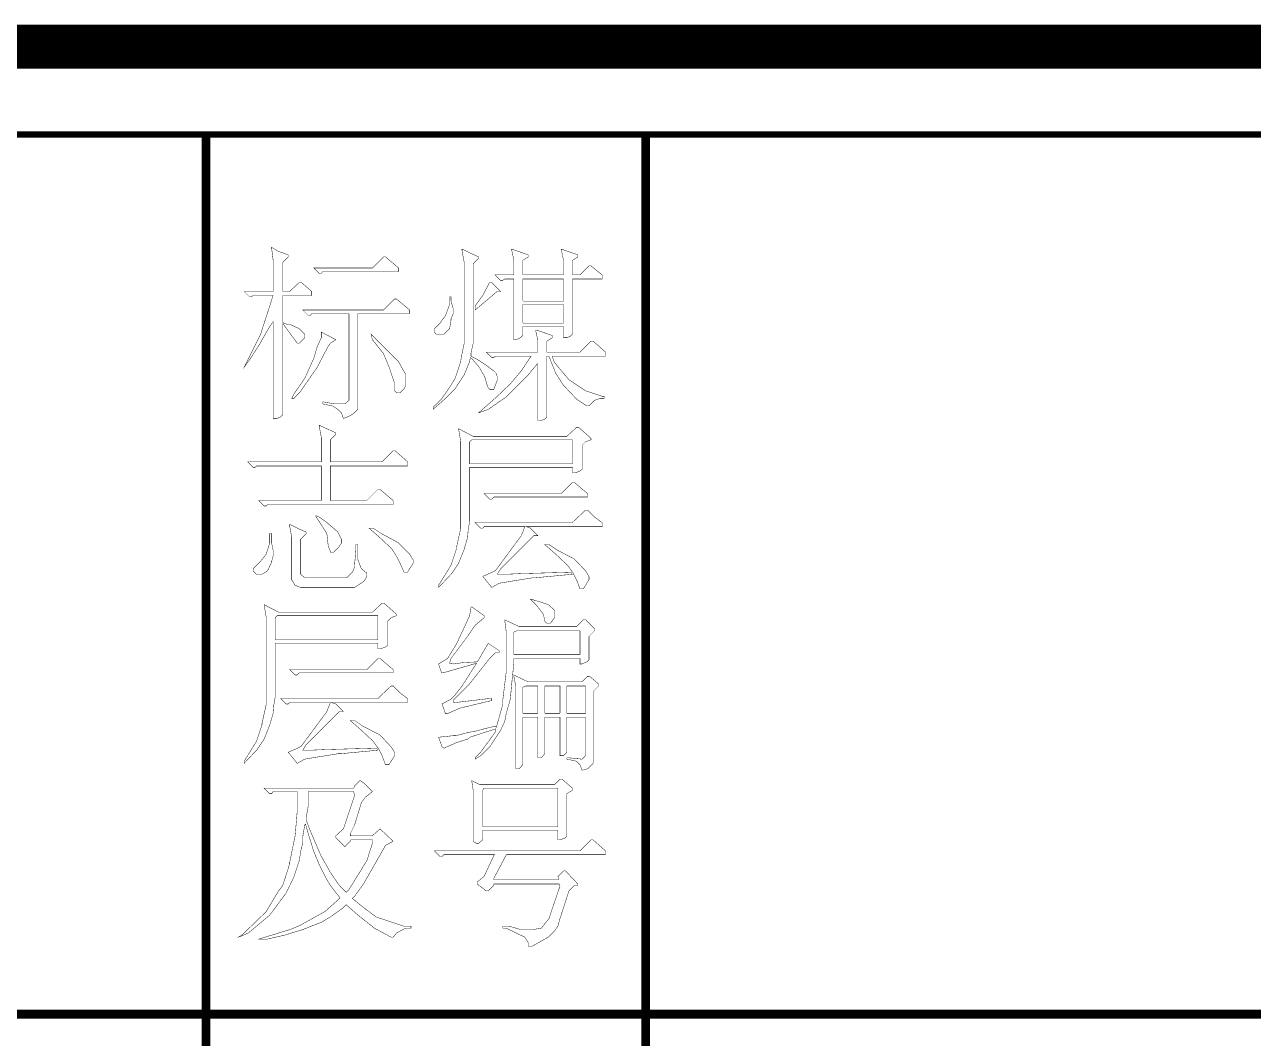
# Model space of a CAD drawing. Extents: x 94 to 452, y -72 to 1042.
# Drawn here: x 207.1 to 235.05, y 994.45 to 1017.51 of the extents above; entities that cross this region are included whole.
import ezdxf

# ---------------------------------------------------------------- set-up
doc = ezdxf.new("R2010")
doc.units = 0
doc.header["$MEASUREMENT"] = 0
doc.layers.add('TREE_LAYER', color=7, linetype='Continuous')

msp = doc.modelspace()

# ---------------------------------------------------------------- linework, layer by layer
at = {"layer": 'TREE_LAYER'}
for points, const_width, elevation in [([(94.22612, 93.001716), (94.22612, 848.485862), (94.22612, 908.832322), (94.22612, 995.005583), (94.22612, 1005.005583), (94.22612, 1017.005583), (126.22612, 1017.005583), (146.22612, 1017.005583), (186.22612, 1017.005583), (191.22612, 1017.005583), (206.22612, 1017.005583), (211.22612, 1017.005583), (221.22612, 1017.005583), (399.22612, 1017.005583), (409.22612, 1017.005583), (451.22612, 1017.005583), (451.22612, 995.005583), (451.22612, 11.113007)], 1, 2891.008799), ([(399.22612, 1015.005583), (221.22612, 1015.005583), (221.22612, 1015.005583), (211.22612, 1015.005583), (211.22612, 1015.005583), (206.22612, 1015.005583), (206.22612, 1015.005583), (191.22612, 1015.005583), (191.22612, 1015.005583), (186.22612, 1015.005583), (186.22612, 1015.005583), (146.22612, 1015.005583), (146.22612, 1015.005583), (126.22612, 1015.005583), (126.22612, 1015.005583), (96.22612, 1015.005583), (96.22612, 1015.005583), (96.22612, 1005.005583), (96.22612, 1005.005583), (96.22612, 995.005583), (96.22612, 995.005583), (96.22612, 908.832322), (96.22612, 908.832322), (96.22612, 848.485862)], 0.15, 2875.008799), ([(211.22612, 1015.005583), (211.22612, 995.005583)], 0.2, 20), ([(221.22612, 1015.005583), (221.22612, 995.005583)], 0.2, 20), ([(212.721319, 1012.442164), (212.721319, 1012.442164), (212.721319, 1012.410791), (212.752692, 1012.159811), (212.752692, 1011.438242), (212.752692, 1011.438242), (212.093868, 1011.438242), (212.219358, 1011.312752), (212.250731, 1011.312752), (212.29779, 1011.344124), (212.752692, 1011.344124), (212.752692, 1011.344124), (212.470339, 1010.465693), (212.093868, 1009.712752), (212.219358, 1009.885301), (212.42328, 1010.199026), (212.67426, 1010.638242), (212.752692, 1010.748046), (212.752692, 1010.748046), (212.752692, 1008.551967), (212.846809, 1008.551967), (212.925241, 1008.58334), (212.9723, 1008.630399), (212.9723, 1010.716673), (212.9723, 1010.716673), (212.9723, 1010.716673), (213.082104, 1010.559811), (213.301711, 1010.261771), (213.34877, 1010.261771), (213.47426, 1010.387262), (213.47426, 1010.465693), (213.34877, 1010.591183), (213.144849, 1010.685301), (213.082104, 1010.685301), (212.9723, 1010.73236), (212.9723, 1011.344124), (212.9723, 1011.344124), (213.631123, 1011.344124), (213.631123, 1011.438242), (213.395829, 1011.642164), (213.34877, 1011.642164), (213.129162, 1011.438242), (212.9723, 1011.438242), (212.9723, 1011.438242), (212.9723, 1012.097065), (213.09779, 1012.222556), (213.09779, 1012.269615), (212.878182, 1012.348046), (212.721319, 1012.442164), (212.721319, 1012.442164)], 0.01, 8), ([(217.065196, 1012.395105), (217.049509, 1012.395105), (217.049509, 1012.363732), (217.096568, 1012.112752), (217.096568, 1010.246085), (217.033823, 1009.948046), (217.018137, 1009.838242), (216.892646, 1009.461771), (216.767156, 1009.25785), (216.594607, 1009.006869), (216.390686, 1008.802948), (216.390686, 1008.755889), (216.657352, 1008.991183), (216.892646, 1009.226477), (217.096568, 1009.540203), (217.222058, 1009.838242), (217.237745, 1009.93236), (217.269117, 1009.916673), (217.441666, 1009.712752), (217.567156, 1009.493144), (217.629901, 1009.273536), (217.67696, 1009.210791), (217.771078, 1009.210791), (217.849509, 1009.414713), (217.849509, 1009.50883), (217.818137, 1009.587262), (217.786764, 1009.618634), (217.598529, 1009.759811), (217.410294, 1009.885301), (217.253431, 1009.963732), (217.253431, 1010.042164), (217.30049, 1010.246085), (217.30049, 1012.065693), (217.42598, 1012.191183), (217.42598, 1012.222556), (217.222058, 1012.316673), (217.065196, 1012.395105), (217.065196, 1012.395105)], 0.01, 8), ([(218.194607, 1012.395105), (218.178921, 1012.395105), (218.178921, 1012.379418), (218.22598, 1012.159811), (218.22598, 1011.814713), (218.22598, 1011.814713), (217.80245, 1011.814713), (217.927941, 1011.689222), (217.974999, 1011.689222), (218.022058, 1011.720595), (218.22598, 1011.720595), (218.22598, 1011.720595), (218.22598, 1010.340203), (218.320097, 1010.355889), (218.382843, 1010.387262), (218.429901, 1010.43432), (218.429901, 1010.638242), (218.445588, 1010.638242), (219.355392, 1010.638242), (219.355392, 1010.638242), (219.355392, 1010.387262), (219.433823, 1010.387262), (219.512254, 1010.418634), (219.559313, 1010.465693), (219.559313, 1011.720595), (219.574999, 1011.720595), (220.233823, 1011.720595), (220.233823, 1011.814713), (219.982843, 1012.018634), (219.935784, 1012.018634), (219.731862, 1011.814713), (219.574999, 1011.814713), (219.559313, 1011.814713), (219.559313, 1012.144124), (219.684803, 1012.222556), (219.684803, 1012.269615), (219.324019, 1012.395105), (219.308333, 1012.395105), (219.308333, 1012.379418), (219.355392, 1012.159811), (219.355392, 1011.814713), (219.355392, 1011.814713), (218.445588, 1011.814713), (218.429901, 1011.814713), (218.429901, 1012.144124), (218.555392, 1012.222556), (218.555392, 1012.269615), (218.194607, 1012.395105), (218.194607, 1012.395105)], 0.01, 8), ([(215.309555, 1012.222556), (215.262496, 1012.222556), (215.011515, 1011.971575), (213.678182, 1011.971575), (213.803672, 1011.846085), (213.850731, 1011.846085), (213.882104, 1011.893144), (215.607594, 1011.893144), (215.607594, 1011.971575), (215.309555, 1012.222556), (215.309555, 1012.222556)], 0.01, 8), ([(217.724019, 1011.642164), (217.67696, 1011.642164), (217.520097, 1011.344124), (217.347548, 1011.10883), (217.347548, 1011.014713), (217.849509, 1011.438242), (217.927941, 1011.438242), (217.724019, 1011.642164), (217.724019, 1011.642164)], 0.01, 8), ([(218.429901, 1011.720595), (218.445588, 1011.720595), (219.355392, 1011.720595), (219.355392, 1011.720595), (219.355392, 1011.23432), (219.355392, 1011.218634), (218.445588, 1011.218634), (218.429901, 1011.23432), (218.429901, 1011.720595), (218.429901, 1011.720595)], 0.01, 8), ([(215.560535, 1011.265693), (215.513476, 1011.265693), (215.262496, 1011.014713), (213.427202, 1011.014713), (213.552692, 1010.889222), (213.599751, 1010.889222), (213.631123, 1010.936281), (214.462496, 1010.936281), (214.478182, 1010.920595), (214.478182, 1008.959811), (214.384064, 1008.881379), (214.14877, 1008.881379), (213.882104, 1008.928438), (213.882104, 1008.881379), (214.101711, 1008.83432), (214.227202, 1008.755889), (214.305633, 1008.677458), (214.352692, 1008.551967), (214.478182, 1008.599026), (214.587986, 1008.661771), (214.682104, 1008.755889), (214.682104, 1010.920595), (214.682104, 1010.936281), (215.858574, 1010.936281), (215.858574, 1011.014713), (215.560535, 1011.265693), (215.560535, 1011.265693)], 0.01, 8), ([(216.798529, 1011.312752), (216.767156, 1011.312752), (216.767156, 1011.140203), (216.673039, 1010.889222), (216.547548, 1010.716673), (216.422058, 1010.591183), (216.422058, 1010.512752), (216.469117, 1010.465693), (216.641666, 1010.465693), (216.767156, 1010.591183), (216.798529, 1010.779418), (216.798529, 1010.810791), (216.845588, 1010.920595), (216.845588, 1011.061771), (216.798529, 1011.218634), (216.798529, 1011.312752), (216.798529, 1011.312752)], 0.01, 8), ([(218.429901, 1011.140203), (218.445588, 1011.140203), (219.355392, 1011.140203), (219.355392, 1011.140203), (219.355392, 1010.73236), (219.355392, 1010.716673), (218.445588, 1010.716673), (218.429901, 1010.73236), (218.429901, 1011.140203), (218.429901, 1011.140203)], 0.01, 8), ([(213.850731, 1010.512752), (213.850731, 1010.512752), (213.850731, 1010.387262), (213.756613, 1010.18334), (213.678182, 1009.916673), (213.47426, 1009.461771), (213.22328, 1009.100987), (213.176221, 1009.006869), (213.22328, 1009.006869), (213.364457, 1009.148046), (213.756613, 1009.712752), (213.976221, 1010.136281), (214.054653, 1010.261771), (214.180143, 1010.340203), (213.850731, 1010.512752), (213.850731, 1010.512752)], 0.01, 8), ([(214.980143, 1010.465693), (215.011515, 1010.340203), (215.262496, 1010.026477), (215.387986, 1009.728438), (215.513476, 1009.351967), (215.513476, 1009.179418), (215.560535, 1009.13236), (215.638966, 1009.13236), (215.733084, 1009.226477), (215.764457, 1009.289222), (215.764457, 1009.555889), (215.607594, 1009.838242), (214.980143, 1010.465693), (214.980143, 1010.465693)], 0.01, 8), ([(218.743627, 1010.559811), (218.727941, 1010.559811), (218.727941, 1010.528438), (218.774999, 1010.324516), (218.774999, 1010.05785), (218.759313, 1010.05785), (217.598529, 1010.05785), (217.724019, 1009.93236), (217.771078, 1009.93236), (217.80245, 1009.963732), (218.60245, 1009.963732), (218.618137, 1009.963732), (218.398529, 1009.63432), (218.147548, 1009.336281), (217.818137, 1009.022556), (217.42598, 1008.677458), (217.645588, 1008.755889), (218.053431, 1009.038242), (218.555392, 1009.540203), (218.759313, 1009.791183), (218.774999, 1009.791183), (218.774999, 1008.504909), (218.853431, 1008.504909), (218.931862, 1008.536281), (218.978921, 1008.58334), (218.978921, 1009.963732), (218.978921, 1009.963732), (219.010294, 1009.963732), (219.02598, 1009.963732), (219.182843, 1009.571575), (219.355392, 1009.304909), (219.653431, 1008.991183), (219.888725, 1008.83432), (219.935784, 1008.83432), (220.061274, 1008.959811), (220.186764, 1009.006869), (220.280882, 1009.006869), (220.280882, 1009.053928), (220.233823, 1009.053928), (219.857352, 1009.179418), (219.480882, 1009.430399), (219.15147, 1009.822556), (219.135784, 1009.853928), (219.104411, 1009.963732), (219.104411, 1009.963732), (220.312254, 1009.963732), (220.312254, 1010.05785), (220.029901, 1010.30883), (219.982843, 1010.30883), (219.731862, 1010.05785), (218.978921, 1010.05785), (218.978921, 1010.05785), (218.978921, 1010.30883), (219.104411, 1010.387262), (219.104411, 1010.43432), (218.743627, 1010.559811), (218.743627, 1010.559811)], 0.01, 8), ([(213.803672, 1008.395105), (213.803672, 1008.395105), (213.803672, 1008.363732), (213.850731, 1008.112752), (213.850731, 1007.563732), (213.835045, 1007.563732), (212.1723, 1007.563732), (212.29779, 1007.438242), (212.344849, 1007.438242), (212.376221, 1007.469615), (213.835045, 1007.469615), (213.850731, 1007.469615), (213.850731, 1006.685301), (213.835045, 1006.685301), (212.42328, 1006.685301), (212.54877, 1006.559811), (212.595829, 1006.559811), (212.627202, 1006.591183), (215.482104, 1006.591183), (215.482104, 1006.685301), (215.184064, 1006.936281), (215.137006, 1006.936281), (214.886025, 1006.685301), (214.054653, 1006.685301), (214.054653, 1006.685301), (214.054653, 1007.469615), (214.054653, 1007.469615), (215.811515, 1007.469615), (215.811515, 1007.563732), (215.529162, 1007.814713), (215.482104, 1007.814713), (215.231123, 1007.563732), (214.054653, 1007.563732), (214.054653, 1007.563732), (214.054653, 1008.065693), (214.180143, 1008.191183), (214.180143, 1008.222556), (213.976221, 1008.316673), (213.803672, 1008.395105), (213.803672, 1008.395105)], 0.01, 8), ([(219.70049, 1008.348046), (219.653431, 1008.348046), (219.433823, 1008.144124), (217.30049, 1008.144124), (216.971078, 1008.316673), (217.018137, 1008.03432), (217.018137, 1006.042164), (216.924019, 1005.618634), (216.924019, 1005.587262), (216.798529, 1005.210791), (216.673039, 1005.006869), (216.516176, 1004.755889), (216.516176, 1004.70883), (216.814215, 1005.022556), (216.971078, 1005.25785), (217.096568, 1005.571575), (217.174999, 1005.838242), (217.190686, 1006.026477), (217.222058, 1006.214713), (217.222058, 1007.422556), (217.222058, 1007.438242), (219.559313, 1007.438242), (219.559313, 1007.422556), (219.559313, 1007.312752), (219.606372, 1007.312752), (219.716176, 1007.344124), (219.778921, 1007.391183), (219.778921, 1007.940203), (219.857352, 1008.018634), (219.982843, 1008.065693), (219.982843, 1008.097065), (219.70049, 1008.348046), (219.70049, 1008.348046)], 0.01, 8), ([(217.253431, 1008.050007), (217.269117, 1008.065693), (219.559313, 1008.065693), (219.559313, 1008.050007), (219.559313, 1007.516673), (219.559313, 1007.516673), (217.222058, 1007.516673), (217.222058, 1007.516673), (217.222058, 1008.018634), (217.253431, 1008.050007), (217.253431, 1008.050007)], 0.01, 8), ([(219.606372, 1007.093144), (219.559313, 1007.093144), (219.308333, 1006.842164), (217.55147, 1006.842164), (217.67696, 1006.716673), (217.724019, 1006.716673), (217.771078, 1006.763732), (219.904411, 1006.763732), (219.904411, 1006.842164), (219.606372, 1007.093144), (219.606372, 1007.093144)], 0.01, 8), ([(213.725241, 1006.340203), (213.725241, 1006.340203), (213.725241, 1006.324516), (213.976221, 1005.93236), (214.007594, 1005.650007), (214.054653, 1005.524516), (214.054653, 1005.50883), (214.133084, 1005.50883), (214.227202, 1005.602948), (214.305633, 1005.712752), (214.305633, 1005.806869), (214.227202, 1005.963732), (214.195829, 1005.995105), (213.976221, 1006.18334), (213.803672, 1006.30883), (213.725241, 1006.340203), (213.725241, 1006.340203)], 0.01, 8), ([(219.904411, 1006.465693), (219.857352, 1006.465693), (219.559313, 1006.18334), (217.347548, 1006.18334), (217.473039, 1006.05785), (217.520097, 1006.05785), (217.55147, 1006.089222), (218.47696, 1006.089222), (218.47696, 1006.089222), (218.398529, 1005.885301), (217.818137, 1005.100987), (217.771078, 1005.069615), (217.520097, 1004.959811), (217.724019, 1004.70883), (217.896568, 1004.802948), (218.273039, 1004.865693), (218.665196, 1004.928438), (218.727941, 1004.928438), (219.559313, 1005.006869), (219.527941, 1005.053928), (218.414215, 1005.022556), (218.398529, 1005.022556), (218.037745, 1005.006869), (218.037745, 1005.006869), (217.865196, 1005.006869), (217.849509, 1005.006869), (217.927941, 1005.13236), (218.680882, 1005.885301), (218.774999, 1005.885301), (218.60245, 1006.05785), (218.508333, 1006.089222), (218.508333, 1006.089222), (218.508333, 1006.089222), (220.233823, 1006.089222), (220.233823, 1006.18334), (220.061274, 1006.30883), (219.904411, 1006.465693), (219.904411, 1006.465693)], 0.01, 8), ([(213.144849, 1006.136281), (213.129162, 1006.136281), (213.129162, 1006.104909), (213.176221, 1005.853928), (213.176221, 1004.881379), (213.254653, 1004.755889), (213.380143, 1004.70883), (214.603672, 1004.70883), (214.682104, 1004.755889), (214.82328, 1004.850007), (214.886025, 1004.959811), (214.886025, 1005.053928), (214.854653, 1005.053928), (214.760535, 1005.13236), (214.682104, 1005.336281), (214.682104, 1005.681379), (214.635045, 1005.681379), (214.635045, 1005.571575), (214.635045, 1005.571575), (214.619358, 1005.367654), (214.603672, 1005.210791), (214.603672, 1005.163732), (214.556613, 1005.053928), (214.431123, 1004.928438), (213.47426, 1004.928438), (213.380143, 1005.006869), (213.380143, 1005.806869), (213.505633, 1005.93236), (213.505633, 1005.963732), (213.301711, 1006.05785), (213.144849, 1006.136281), (213.144849, 1006.136281)], 0.01, 8), ([(215.027202, 1006.05785), (214.933084, 1006.05785), (215.184064, 1005.838242), (215.450731, 1005.587262), (215.560535, 1005.414713), (215.638966, 1005.25785), (215.733084, 1005.053928), (215.811515, 1005.053928), (215.937006, 1005.25785), (215.937006, 1005.336281), (215.858574, 1005.461771), (215.591908, 1005.728438), (215.215437, 1005.93236), (215.027202, 1006.05785), (215.027202, 1006.05785)], 0.01, 8), ([(212.721319, 1005.93236), (212.67426, 1005.93236), (212.67426, 1005.712752), (212.595829, 1005.461771), (212.470339, 1005.304909), (212.29779, 1005.13236), (212.29779, 1005.085301), (212.376221, 1005.006869), (212.501711, 1005.006869), (212.627202, 1005.085301), (212.721319, 1005.289222), (212.721319, 1005.304909), (212.752692, 1005.414713), (212.752692, 1005.555889), (212.721319, 1005.712752), (212.721319, 1005.93236), (212.721319, 1005.93236)], 0.01, 8), ([(219.02598, 1005.681379), (218.931862, 1005.681379), (219.182843, 1005.461771), (219.449509, 1005.210791), (219.574999, 1005.038242), (219.653431, 1004.881379), (219.731862, 1004.677458), (219.810294, 1004.677458), (219.935784, 1004.881379), (219.935784, 1004.959811), (219.857352, 1005.085301), (219.606372, 1005.351967), (219.214215, 1005.555889), (219.02598, 1005.681379), (219.02598, 1005.681379)], 0.01, 8), ([(215.278182, 1004.348046), (215.231123, 1004.348046), (215.011515, 1004.144124), (212.878182, 1004.144124), (212.54877, 1004.316673), (212.595829, 1004.03432), (212.595829, 1002.042164), (212.501711, 1001.618634), (212.501711, 1001.587262), (212.376221, 1001.210791), (212.250731, 1001.006869), (212.093868, 1000.755889), (212.093868, 1000.70883), (212.391908, 1001.022556), (212.54877, 1001.25785), (212.67426, 1001.571575), (212.752692, 1001.838242), (212.768378, 1002.026477), (212.799751, 1002.214713), (212.799751, 1003.422556), (212.799751, 1003.438242), (215.137006, 1003.438242), (215.137006, 1003.422556), (215.137006, 1003.312752), (215.184064, 1003.312752), (215.293868, 1003.344124), (215.356613, 1003.391183), (215.356613, 1003.940203), (215.435045, 1004.018634), (215.560535, 1004.065693), (215.560535, 1004.097065), (215.278182, 1004.348046), (215.278182, 1004.348046)], 0.01, 8), ([(217.269117, 1004.269615), (217.253431, 1004.253928), (217.222058, 1004.065693), (217.143627, 1003.893144), (216.924019, 1003.422556), (216.720097, 1003.093144), (216.594607, 1003.014713), (216.516176, 1002.967654), (216.578921, 1002.779418), (216.594607, 1002.763732), (216.610294, 1002.763732), (217.378921, 1002.98334), (217.378921, 1002.98334), (217.049509, 1002.465693), (216.892646, 1002.261771), (216.798529, 1002.167654), (216.594607, 1002.05785), (216.673039, 1001.838242), (216.720097, 1001.838242), (217.00245, 1001.963732), (217.724019, 1002.136281), (217.724019, 1002.18334), (217.67696, 1002.18334), (216.892646, 1002.089222), (216.845588, 1002.104909), (216.845588, 1002.136281), (217.206372, 1002.497065), (217.67696, 1003.093144), (217.80245, 1003.218634), (217.896568, 1003.218634), (217.896568, 1003.265693), (217.880882, 1003.281379), (217.645588, 1003.438242), (217.42598, 1003.061771), (217.394607, 1003.014713), (217.080882, 1002.999026), (216.845588, 1002.967654), (216.767156, 1002.98334), (216.798529, 1003.093144), (217.174999, 1003.595105), (217.347548, 1003.846085), (217.55147, 1004.018634), (217.55147, 1004.065693), (217.55147, 1004.065693), (217.269117, 1004.269615), (217.269117, 1004.269615)], 0.01, 8), ([(218.618137, 1004.442164), (218.60245, 1004.442164), (218.743627, 1004.300987), (218.90049, 1004.097065), (218.931862, 1003.940203), (218.978921, 1003.893144), (219.057352, 1003.893144), (219.15147, 1004.018634), (219.15147, 1004.191183), (219.010294, 1004.316673), (218.774999, 1004.395105), (218.712254, 1004.410791), (218.618137, 1004.442164), (218.618137, 1004.442164)], 0.01, 8), ([(212.831123, 1004.050007), (212.846809, 1004.065693), (215.137006, 1004.065693), (215.137006, 1004.050007), (215.137006, 1003.516673), (215.137006, 1003.516673), (212.799751, 1003.516673), (212.799751, 1003.516673), (212.799751, 1004.018634), (212.831123, 1004.050007), (212.831123, 1004.050007)], 0.01, 8), ([(218.022058, 1003.971575), (218.022058, 1003.971575), (218.022058, 1003.955889), (218.053431, 1003.704909), (218.053431, 1002.779418), (217.974999, 1002.136281), (217.974999, 1002.042164), (217.833823, 1001.540203), (217.833823, 1001.524516), (217.80245, 1001.555889), (217.80245, 1001.555889), (217.316176, 1001.430399), (217.206372, 1001.414713), (216.908333, 1001.336281), (216.845588, 1001.336281), (216.547548, 1001.304909), (216.516176, 1001.304909), (216.594607, 1001.085301), (216.641666, 1001.053928), (216.924019, 1001.179418), (217.174999, 1001.25785), (217.237745, 1001.304909), (217.818137, 1001.493144), (217.818137, 1001.477458), (217.80245, 1001.414713), (217.473039, 1000.959811), (217.347548, 1000.83432), (217.347548, 1000.802948), (217.473039, 1000.881379), (217.692646, 1001.100987), (217.927941, 1001.461771), (218.022058, 1001.665693), (218.053431, 1001.838242), (218.147548, 1002.167654), (218.178921, 1002.512752), (218.22598, 1002.967654), (218.22598, 1003.093144), (218.22598, 1003.093144), (219.731862, 1003.093144), (219.731862, 1003.093144), (219.731862, 1002.967654), (219.778921, 1002.967654), (219.888725, 1003.014713), (219.935784, 1003.061771), (219.935784, 1003.595105), (220.061274, 1003.720595), (220.061274, 1003.767654), (219.857352, 1003.971575), (219.810294, 1003.971575), (219.653431, 1003.814713), (218.35147, 1003.814713), (218.022058, 1003.971575), (218.022058, 1003.971575)], 0.01, 8), ([(218.288725, 1003.720595), (218.288725, 1003.720595), (219.731862, 1003.720595), (219.731862, 1003.720595), (219.731862, 1003.187262), (219.731862, 1003.187262), (218.22598, 1003.187262), (218.22598, 1003.187262), (218.22598, 1003.689222), (218.288725, 1003.720595), (218.288725, 1003.720595)], 0.01, 8), ([(215.184064, 1003.093144), (215.137006, 1003.093144), (214.886025, 1002.842164), (213.129162, 1002.842164), (213.254653, 1002.716673), (213.301711, 1002.716673), (213.34877, 1002.763732), (215.482104, 1002.763732), (215.482104, 1002.842164), (215.184064, 1003.093144), (215.184064, 1003.093144)], 0.01, 8), ([(218.22598, 1002.716673), (218.22598, 1002.716673), (218.22598, 1002.700987), (218.273039, 1002.450007), (218.273039, 1000.58334), (218.35147, 1000.58334), (218.429901, 1000.677458), (218.429901, 1001.759811), (218.445588, 1001.759811), (218.759313, 1001.759811), (218.774999, 1001.759811), (218.774999, 1000.83432), (218.853431, 1000.83432), (218.931862, 1000.928438), (218.931862, 1001.759811), (218.947548, 1001.759811), (219.261274, 1001.759811), (219.27696, 1001.759811), (219.27696, 1000.881379), (219.355392, 1000.881379), (219.433823, 1000.959811), (219.433823, 1001.759811), (219.449509, 1001.759811), (219.857352, 1001.759811), (219.857352, 1001.759811), (219.857352, 1000.881379), (219.778921, 1000.802948), (219.480882, 1000.83432), (219.433823, 1000.83432), (219.433823, 1000.802948), (219.653431, 1000.755889), (219.731862, 1000.677458), (219.778921, 1000.551967), (219.904411, 1000.58334), (220.029901, 1000.70883), (220.029901, 1002.340203), (220.155392, 1002.465693), (220.155392, 1002.512752), (219.95147, 1002.685301), (219.904411, 1002.685301), (219.778921, 1002.559811), (218.555392, 1002.559811), (218.22598, 1002.716673), (218.22598, 1002.716673)], 0.01, 8), ([(215.482104, 1002.465693), (215.435045, 1002.465693), (215.137006, 1002.18334), (212.925241, 1002.18334), (213.050731, 1002.05785), (213.09779, 1002.05785), (213.129162, 1002.089222), (214.054653, 1002.089222), (214.054653, 1002.089222), (213.976221, 1001.885301), (213.395829, 1001.100987), (213.34877, 1001.069615), (213.09779, 1000.959811), (213.301711, 1000.70883), (213.47426, 1000.802948), (213.850731, 1000.865693), (214.242888, 1000.928438), (214.305633, 1000.928438), (215.137006, 1001.006869), (215.105633, 1001.053928), (213.991908, 1001.022556), (213.976221, 1001.022556), (213.615437, 1001.006869), (213.615437, 1001.006869), (213.442888, 1001.006869), (213.427202, 1001.006869), (213.505633, 1001.13236), (214.258574, 1001.885301), (214.352692, 1001.885301), (214.180143, 1002.05785), (214.086025, 1002.089222), (214.086025, 1002.089222), (214.086025, 1002.089222), (215.811515, 1002.089222), (215.811515, 1002.18334), (215.638966, 1002.30883), (215.482104, 1002.465693), (215.482104, 1002.465693)], 0.01, 8), ([(218.492646, 1002.465693), (218.492646, 1002.465693), (218.759313, 1002.465693), (218.774999, 1002.465693), (218.774999, 1001.853928), (218.759313, 1001.838242), (218.445588, 1001.838242), (218.429901, 1001.853928), (218.429901, 1002.43432), (218.492646, 1002.465693), (218.492646, 1002.465693)], 0.01, 8), ([(218.931862, 1002.465693), (218.947548, 1002.465693), (219.261274, 1002.465693), (219.27696, 1002.465693), (219.27696, 1001.853928), (219.261274, 1001.838242), (218.947548, 1001.838242), (218.931862, 1001.853928), (218.931862, 1002.465693), (218.931862, 1002.465693)], 0.01, 8), ([(219.433823, 1002.465693), (219.449509, 1002.465693), (219.857352, 1002.465693), (219.857352, 1002.465693), (219.857352, 1001.853928), (219.857352, 1001.838242), (219.449509, 1001.838242), (219.433823, 1001.853928), (219.433823, 1002.465693), (219.433823, 1002.465693)], 0.01, 8), ([(214.603672, 1001.681379), (214.509555, 1001.681379), (214.760535, 1001.461771), (215.027202, 1001.210791), (215.152692, 1001.038242), (215.231123, 1000.881379), (215.309555, 1000.677458), (215.387986, 1000.677458), (215.513476, 1000.881379), (215.513476, 1000.959811), (215.435045, 1001.085301), (215.184064, 1001.351967), (214.791908, 1001.555889), (214.603672, 1001.681379), (214.603672, 1001.681379)], 0.01, 8), ([(214.729162, 1000.316673), (214.603672, 1000.191183), (214.587986, 1000.144124), (212.54877, 1000.144124), (212.67426, 1000.018634), (212.721319, 1000.018634), (212.752692, 1000.065693), (213.301711, 1000.065693), (213.301711, 1000.050007), (213.301711, 999.610791), (213.254653, 999.061771), (213.129162, 998.450007), (213.129162, 998.418634), (212.9723, 997.93236), (212.878182, 997.806869), (212.595829, 997.336281), (212.078182, 996.83432), (211.968378, 996.755889), (212.156613, 996.83432), (212.187986, 996.850007), (212.658574, 997.242164), (212.689947, 997.273536), (213.050731, 997.759811), (213.22328, 998.120595), (213.34877, 998.497065), (213.380143, 998.700987), (213.427202, 998.904909), (213.427202, 999.030399), (213.47426, 999.312752), (213.489947, 999.328438), (213.552692, 999.10883), (213.678182, 998.700987), (213.803672, 998.402948), (213.944849, 998.120595), (214.054653, 997.93236), (214.27426, 997.650007), (214.195829, 997.571575), (213.929162, 997.336281), (213.364457, 997.022556), (213.144849, 996.928438), (213.082104, 996.912752), (212.470339, 996.724516), (212.42328, 996.70883), (212.611515, 996.70883), (213.019358, 996.802948), (213.427202, 996.928438), (213.866417, 997.100987), (214.070339, 997.226477), (214.337006, 997.414713), (214.415437, 997.493144), (214.682104, 997.25785), (215.058574, 996.959811), (215.435045, 996.755889), (215.482104, 996.755889), (215.560535, 996.850007), (215.764457, 996.959811), (215.889947, 996.959811), (215.889947, 997.006869), (215.717398, 997.006869), (215.105633, 997.210791), (214.807594, 997.430399), (214.556613, 997.63432), (214.603672, 997.681379), (214.807594, 997.963732), (215.309555, 998.842164), (215.482104, 998.936281), (215.184064, 999.218634), (215.011515, 999.061771), (214.525241, 999.061771), (214.509555, 999.061771), (214.509555, 999.10883), (214.603672, 999.297065), (214.760535, 999.814713), (214.854653, 999.940203), (215.011515, 1000.065693), (214.807594, 1000.269615), (214.729162, 1000.316673), (214.729162, 1000.316673)], 0.01, 8), ([(219.324019, 1000.348046), (219.27696, 1000.348046), (219.15147, 1000.222556), (217.457352, 1000.222556), (217.269117, 1000.316673), (217.30049, 1000.112752), (217.30049, 998.936281), (217.378921, 998.889222), (217.42598, 998.889222), (217.520097, 998.967654), (217.520097, 999.171575), (217.520097, 999.187262), (219.229901, 999.187262), (219.229901, 999.171575), (219.229901, 998.967654), (219.27696, 998.967654), (219.40245, 999.014713), (219.433823, 999.061771), (219.433823, 1000.018634), (219.559313, 1000.097065), (219.559313, 1000.144124), (219.324019, 1000.348046), (219.324019, 1000.348046)], 0.01, 8), ([(217.55147, 1000.144124), (217.55147, 1000.144124), (219.229901, 1000.144124), (219.229901, 1000.144124), (219.229901, 999.265693), (219.229901, 999.265693), (217.520097, 999.265693), (217.520097, 999.265693), (217.520097, 1000.097065), (217.55147, 1000.144124), (217.55147, 1000.144124)], 0.01, 8), ([(213.552692, 1000.050007), (213.552692, 1000.065693), (214.587986, 1000.065693), (214.603672, 999.971575), (214.352692, 999.218634), (214.180143, 999.061771), (214.180143, 999.014713), (214.384064, 998.810791), (214.509555, 998.936281), (214.525241, 998.967654), (215.011515, 998.967654), (215.011515, 998.967654), (215.011515, 998.889222), (214.886025, 998.497065), (214.635045, 998.089222), (214.478182, 997.838242), (214.415437, 997.775497), (214.258574, 997.93236), (214.054653, 998.230399), (213.835045, 998.622556), (213.599751, 999.171575), (213.505633, 999.422556), (213.505633, 999.469615), (213.552692, 999.736281), (213.552692, 1000.050007), (213.552692, 1000.050007)], 0.01, 8), ([(220.029901, 998.967654), (219.982843, 998.967654), (219.731862, 998.716673), (216.422058, 998.716673), (216.547548, 998.591183), (216.594607, 998.591183), (216.641666, 998.638242), (217.786764, 998.638242), (217.786764, 998.638242), (217.771078, 998.606869), (217.55147, 998.136281), (217.394607, 998.010791), (217.394607, 997.963732), (217.598529, 997.806869), (217.645588, 997.806869), (217.771078, 997.93236), (217.771078, 997.963732), (219.261274, 997.963732), (219.27696, 997.916673), (219.02598, 997.179418), (218.853431, 996.959811), (218.665196, 996.928438), (218.382843, 996.928438), (218.116176, 997.006869), (217.974999, 997.006869), (217.974999, 996.959811), (218.053431, 996.959811), (218.47696, 996.755889), (218.555392, 996.630399), (218.555392, 996.551967), (218.649509, 996.551967), (219.010294, 996.755889), (219.15147, 996.897065), (219.229901, 997.006869), (219.27696, 997.179418), (219.480882, 997.806869), (219.606372, 997.93236), (219.684803, 997.93236), (219.684803, 997.963732), (219.40245, 998.261771), (219.355392, 998.261771), (219.229901, 998.136281), (219.245588, 998.073536), (219.245588, 998.05785), (217.771078, 998.05785), (217.771078, 998.089222), (218.053431, 998.622556), (218.069117, 998.638242), (220.312254, 998.638242), (220.312254, 998.716673), (220.029901, 998.967654), (220.029901, 998.967654)], 0.01, 8), ([(206.22612, 995.005583), (211.22612, 995.005583)], 0.2, 5), ([(211.22612, 995.005583), (221.22612, 995.005583)], 0.2, 10), ([(211.22612, 995.005583), (211.22612, 978.527106)], 0.2, 16.478477), ([(221.22612, 995.005583), (399.22612, 995.005583)], 0.2, 178), ([(221.22612, 995.005583), (221.22612, 978.527106)], 0.2, 16.478477)]:
    msp.add_lwpolyline(points, dxfattribs=dict(at, const_width=const_width, elevation=elevation))

doc.saveas('drawing.dxf')
